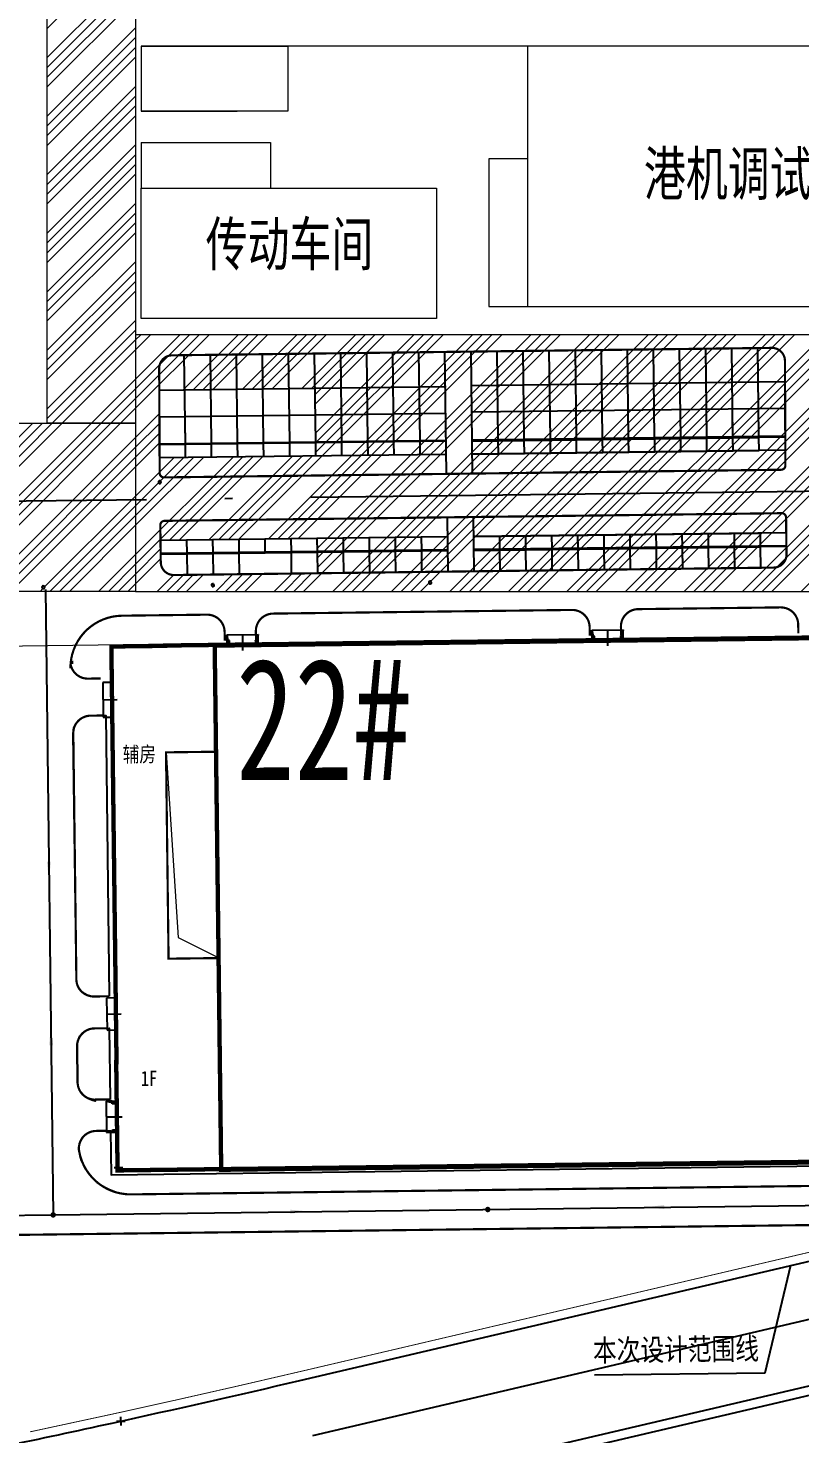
# Model space of a CAD drawing. Extents: x 60102 to 11003895, y 103457 to 3214550.
# Drawn here: x 9948117 to 10125695, y 2509870 to 2833474 of the extents above; entities that cross this region are included whole.
import ezdxf
from ezdxf.enums import TextEntityAlignment as Align

# ---------------------------------------------------------------- set-up
doc = ezdxf.new("R2010")
doc.units = 0
doc.header["$LTSCALE"] = 10
doc.linetypes.add('DASH', pattern=[0.35, 0.25, -0.1])
doc.linetypes.add('DOTE', pattern=[2.42, 2, -0.2, 0.02, -0.2])
doc.layers.get('0').update_dxf_attribs({"linetype": 'CONTINUOUS', "lineweight": 0})
for name, color, linetype in [('01', 7, 'CONTINUOUS'), ('DIM_COOR', 3, 'CONTINUOUS'), ('GROUND', 2, 'CONTINUOUS'), ('jianzhulunkuox', 255, 'CONTINUOUS'), ('PUB_DIM', 3, 'CONTINUOUS'), ('STAIR', 2, 'CONTINUOUS'), ('WALL', 255, 'CONTINUOUS'), ('WINDOW', 2, 'CONTINUOUS'), ('ZW-道路-缘石', 7, 'CONTINUOUS'), ('ZW-道路-边线', 7, 'CONTINUOUS'), ('其它标注', 7, 'CONTINUOUS'), ('围墙', 6, 'FENCELINE2'), ('填充', 8, 'CONTINUOUS'), ('本原设计坡度坡长', 141, 'CONTINUOUS'), ('本院设计厂区道路', 161, 'CONTINUOUS'), ('本院设计厂区道路中心', 2, 'DOTE'), ('本院设计标高', 31, 'CONTINUOUS'), ('绿化系统', 3, 'CONTINUOUS')]:
    doc.layers.add(name, color=color, linetype=linetype)
doc.layers.add('建筑', color=43, linetype='CONTINUOUS', lineweight=0)
doc.styles.add('-宋体', font='')
doc.styles.get("Standard").update_dxf_attribs({"font": 'isocp.shx', "width": 0.707, "height": 10, "bigfont": 'intecad.shx'})
doc.styles.get('-宋体').set_extended_font_data('SimSun')
doc.linetypes.add('FENCELINE2', pattern='A,0.25,-0.1,[132,ltypeshp.shx,S=0.1,R=0,X=-0.1,Y=0],-0.1,1', length=1.45)

# ---------------------------------------------------------------- blocks, each defined once
blk = doc.blocks.new('ty')
at = {"layer": '本原设计坡度坡长', "linetype": 'Continuous', "ltscale": 3, "const_width": 100, "flags": 128}
blk.add_lwpolyline([(-3727, 29), (-14925, 29)], dxfattribs=at)
at = {"layer": '本原设计坡度坡长'}
blk.add_solid([(746, 7), (-3724, 489), (-3731, -405)], dxfattribs=at)
blk = doc.blocks.new('道路标高')
at = {"layer": '本院设计标高', "const_width": 490}
blk.add_lwpolyline([(-113, -217, 1), (113, 217, 1)], format="xyb", close=True, dxfattribs=at)
blk = doc.blocks.new('_ARROW')
blk.add_solid([(0, 0), (-1, 0.1), (-1, -0.1)])
blk = doc.blocks.new('$DorLib2D$00000126')
at = {"color": 0, "linetype": 'Continuous'}
for p, q in [((-0.532, 0.5), (-0.532, 0.9)), ((0.532, 0.9), (0.532, 0.5))]:
    blk.add_line(p, q, dxfattribs=at)
at = {"color": 0, "linetype": 'DASH'}
for p, q in [((-0.532, 0.9), (0.532, 0.9)), ((-0.532, 0.5), (0.532, 0.5))]:
    blk.add_line(p, q, dxfattribs=at)

msp = doc.modelspace()

# ---------------------------------------------------------------- hatches: boundary and pattern name
at = {"layer": '01', "lineweight": 0}
h = msp.add_hatch(dxfattribs=at)
h.set_pattern_fill('ANSI34', color=3, scale=500, style=0)
h.paths.add_polyline_path([(9972825.285, 2762877.517), (9972825.285, 2863519.617), (9952513.237, 2863519.617), (9952513.237, 2742539.867), (9972825.285, 2742539.867)])
h = msp.add_hatch(dxfattribs=at)
h.set_pattern_fill('ANSI34', color=3, scale=500, style=0)
h.paths.add_polyline_path([(9972825.285, 2703805.901), (10321181.142, 2703805.901), (10321181.142, 2729288.152), (9972825.285, 2724965.739), (9972825.285, 2703805.901)])
h.paths.add_polyline_path([(9972825.285, 2742539.867), (9972825.285, 2724965.739), (10321181.142, 2729288.152), (10321181.142, 2762877.517), (9972825.285, 2762877.517)])
h.paths.add_polyline_path([(9990481.447, 2704966.208, -1), (9990764.949, 2705525.678, -1), (9990481.447, 2704966.208)], flags=16)
h.paths.add_polyline_path([(10008671.975, 2707909.179), (9996672.899, 2707760.294), (9990673.361, 2707685.851), (9984673.823, 2707611.409), (9981674.054, 2707574.187, -0.4142135624), (9978637.063, 2710536.735), (9978614.73, 2712336.597), (9978612.249, 2712536.581), (9978575.028, 2715536.35), (9984574.566, 2715610.793), (9990574.104, 2715685.235), (9996573.642, 2715759.678), (10002573.181, 2715834.12), (10008572.719, 2715908.563), (10014572.257, 2715983.005), (10014609.478, 2712983.236), (10008609.94, 2712908.794), (10002610.402, 2712834.351), (9996610.864, 2712759.909), (9990611.325, 2712685.466), (9984611.787, 2712611.024), (9978612.249, 2712536.581), (9978614.73, 2712336.597), (9984614.269, 2712411.039), (9990613.807, 2712485.482), (9996613.345, 2712559.924), (10008612.421, 2712708.809), (10014611.96, 2712783.252), (10014671.514, 2707983.621), (10008671.975, 2707909.179)], flags=16)
h.paths.add_polyline_path([(9978263.752, 2728682.571, -1), (9978547.253, 2729242.041, -1), (9978263.752, 2728682.571)], flags=16)
h.paths.add_polyline_path([(9978299.47, 2750042.066), (9984146.441, 2750114.615), (9990145.979, 2750189.058), (9996145.517, 2750263.5), (10002145.056, 2750337.943), (10008144.594, 2750412.386), (10014144.132, 2750486.828), (10014219.675, 2744398.639), (10014296.82, 2738181.297), (10008297.281, 2738106.854), (10002297.743, 2738032.412), (9996298.205, 2737957.969), (9990298.667, 2737883.527), (9984299.129, 2737809.084), (9978353.372, 2737735.309), (9978354.248, 2737535.304), (9984301.61, 2737609.1), (9990301.148, 2737683.542), (9996300.686, 2737757.985), (10002300.225, 2737832.427), (10008299.763, 2737906.87), (10014299.301, 2737981.312), (10014336.522, 2734981.543), (10008336.984, 2734907.101), (10002337.446, 2734832.658), (9996337.908, 2734758.215), (9990338.37, 2734683.773), (9984338.831, 2734609.33), (9978367.388, 2734535.237), (9978354.248, 2737535.304), (9978353.372, 2737735.309), (9978326.138, 2743953.271)], flags=16)
h = msp.add_hatch(dxfattribs=at)
h.set_pattern_fill('ANSI34', color=3, scale=500, style=0)
h.paths.add_polyline_path([(9863176.952, 2706055.333), (9863116.605, 2710874.881), (9869116.129, 2710950.437), (9875115.654, 2711025.993), (9881115.178, 2711101.549), (9887114.702, 2711177.105), (9893114.226, 2711252.662), (9899113.751, 2711328.218), (9905113.275, 2711403.774), (9911112.799, 2711479.33), (9917112.323, 2711554.886), (9923111.848, 2711630.442), (9929617.962, 2711712.378), (9929615.48, 2711912.363), (9923109.344, 2711830.427), (9917109.819, 2711754.87), (9911110.295, 2711679.314), (9905110.771, 2711603.758), (9899111.247, 2711528.202), (9893111.722, 2711452.646), (9887112.198, 2711377.09), (9881112.674, 2711301.534), (9875113.149, 2711225.977), (9869113.625, 2711150.421), (9863114.101, 2711074.865), (9863076.54, 2714074.63), (9869076.064, 2714150.186), (9875075.589, 2714225.742), (9881075.113, 2714301.298), (9887074.637, 2714376.855), (9893074.161, 2714452.411), (9899073.686, 2714527.967), (9905073.21, 2714603.523), (9911072.734, 2714679.079), (9917072.258, 2714754.635), (9923071.783, 2714830.191), (9929578.259, 2714912.132), (9929615.48, 2711912.363), (9929617.962, 2711712.378), (9929640.838, 2709868.743, -0.4142666349), (9926677.746, 2706831.746), (9923172.47, 2706788.888), (9917172.918, 2706715.532), (9911173.367, 2706642.177), (9905173.815, 2706568.821), (9899174.263, 2706495.466), (9893174.711, 2706422.11), (9887175.159, 2706348.755), (9881175.607, 2706275.4), (9875176.056, 2706202.044), (9869176.504, 2706128.689), (9863176.952, 2706055.333), (9679201.619, 2703805.901), (9859390.567, 2703805.901, -0.562750894), (9859845.901, 2704088.93, -0.2854662658), (9860017.733, 2703805.901), (9952106.801, 2703805.901), (9972825.285, 2703805.901), (9972825.285, 2724965.739), (9972825.285, 2742539.867), (9952513.237, 2742539.867), (9566169.401, 2742539.867), (9566169.401, 2703805.901), (9679201.619, 2703805.901), (9863176.952, 2706055.333)])
h.paths.add_polyline_path([(9951475.937, 2704489.296, -1), (9951759.439, 2705048.766, -1), (9951475.937, 2704489.296)], flags=16)
h.paths.add_polyline_path([(9909558.662, 2704140.755, -1), (9909842.164, 2704700.225, -1), (9909558.662, 2704140.755)], flags=16)
h.paths.add_polyline_path([(9929267.123, 2728083.498, -1), (9929550.625, 2728642.968, -1), (9929267.123, 2728083.498)], flags=16)
h.paths.add_polyline_path([(9929375.698, 2733865.223), (9922844.867, 2733785.4), (9916845.315, 2733712.071), (9910845.763, 2733638.742), (9904846.211, 2733565.413), (9898846.659, 2733492.085), (9892847.107, 2733418.756), (9886847.555, 2733345.427), (9880848.003, 2733272.098), (9874848.451, 2733198.769), (9868848.899, 2733125.44), (9862849.347, 2733052.111), (9862812.126, 2736051.88), (9862750.091, 2741051.496), (9868749.643, 2741124.825), (9874749.195, 2741198.153), (9880748.747, 2741271.482), (9886748.299, 2741344.811), (9892747.851, 2741418.14), (9898747.402, 2741491.469), (9904746.954, 2741564.798), (9910746.506, 2741638.127), (9916746.058, 2741711.456), (9922745.61, 2741784.785), (9926244.313, 2741827.547, -0.4142135354), (9929280.743, 2738864.449), (9929318.725, 2736864.75)], flags=16)
at = {"layer": '填充'}
h = msp.add_hatch(dxfattribs=at)
h.set_pattern_fill('ANSI31', color=0, scale=800, angle=0.7077561, style=0)
h.set_pattern_definition([(45.707756, (10552481.95, 2401621.62), (-71.578727, 69.83184), [])])
h.paths.add_polyline_path([(9994429.037, 2692478.673), (9993829.082, 2692471.262), (9993840.2, 2691571.33), (9993842.052, 2691421.342), (9994442.007, 2691428.753)])
h.paths.add_polyline_path([(10001028.533, 2692560.199), (10000428.579, 2692552.787), (10000441.549, 2691502.867), (10001041.503, 2691510.279)])
h = msp.add_hatch(dxfattribs=at)
h.set_pattern_fill('ANSI31', color=0, scale=800, angle=0.7077561, style=0)
h.set_pattern_definition([(45.707756, (10636475.54, 2402659.22), (-71.578727, 69.83184), [])])
h.paths.add_polyline_path([(10078422.628, 2693516.271), (10077822.674, 2693508.86), (10077833.791, 2692608.929), (10077835.644, 2692458.94), (10078435.598, 2692466.352)])
h.paths.add_polyline_path([(10085022.125, 2693597.797), (10084422.17, 2693590.386), (10084435.14, 2692540.466), (10085035.094, 2692547.877)])
h = msp.add_hatch(dxfattribs=at)
h.set_pattern_fill('ANSI31', color=0, scale=800, angle=-89.2922439, style=0)
h.set_pattern_definition([(225.707756, (10272007.91, 2035149.72), (-71.578727, 69.83184), [])])
h.paths.add_polyline_path([(9967454.127, 2585847.334), (9967446.716, 2586447.288), (9968346.647, 2586458.405), (9968496.636, 2586460.258), (9968504.047, 2585860.304)])
h.paths.add_polyline_path([(9967535.653, 2579247.838), (9967528.242, 2579847.792), (9968578.161, 2579860.762), (9968585.573, 2579260.808)])

# ---------------------------------------------------------------- linework, layer by layer
at = {"layer": '01', "lineweight": 0}
for p, q in [((10342830.49, 2829355.219), (9974097.04, 2829355.219)), ((9974097.04, 2829355.219), (9974097.04, 2814355.219)), ((9974097.04, 2829355.219), (9974097.04, 2829355.219)), ((9974097.04, 2829355.219), (10007874.869, 2829355.219)), ((9974097.04, 2829355.219), (9974097.04, 2814355.219)), ((10007874.869, 2829355.219), (10007874.869, 2814355.219)), ((10063097.04, 2803407.378), (10063097.04, 2829355.219)), ((10007874.869, 2814355.219), (9974097.04, 2814355.219)), ((9974097.04, 2814355.219), (9996194.821, 2814355.219)), ((9974097.04, 2807146.525), (9974097.04, 2796646.525)), ((9974097.04, 2807146.525), (10003923.165, 2807146.525)), ((10003923.165, 2807146.525), (10003923.165, 2796646.525)), ((10063097.04, 2803407.378), (10054097.04, 2803407.378)), ((10054097.04, 2803407.378), (10054097.04, 2769377.639)), ((10063097.04, 2769377.639), (10063097.04, 2803407.378)), ((9974097.04, 2766646.525), (9974097.04, 2796646.525)), ((9974097.04, 2796646.525), (10042097.04, 2796646.525)), ((10042097.04, 2796646.525), (10042097.04, 2766646.525)), ((10054097.04, 2769377.639), (10063097.04, 2769377.639)), ((10054097.04, 2769377.639), (10063097.04, 2769377.639)), ((10063097.04, 2769377.639), (10335867.951, 2769377.639)), ((10042097.04, 2766646.525), (9974097.04, 2766646.525))]:
    msp.add_line(p, q, dxfattribs=at)
at = {"layer": '01', "color": 0, "lineweight": 0}
for points in [[(9952513.237, 2863519.617), (9972825.285, 2863519.617), (9972825.285, 2742539.867), (9952513.237, 2742539.867)], [(9972825.285, 2703805.901), (10321181.142, 2703805.901), (10321181.142, 2762877.517), (9972825.285, 2762877.517)], [(9566169.401, 2742539.867), (9972825.285, 2742539.867), (9972825.285, 2703805.901), (9566169.401, 2703805.901)]]:
    msp.add_lwpolyline(points, close=True, dxfattribs=at)
at = {"layer": 'DIM_COOR', "color": 0, "linetype": 'Continuous'}
for p, q in [((9967925.154, 2571191.993), (9969925, 2571216.807)), ((9968937.484, 2570204.477), (9968912.67, 2572204.323))]:
    msp.add_line(p, q, dxfattribs=at)
at = {"layer": 'DIM_COOR', "color": 0}
for p, q in [((9968479.733, 2512795.034), (9970479.579, 2512819.848)), ((9969492.063, 2511807.518), (9969467.249, 2513807.364))]:
    msp.add_line(p, q, dxfattribs=at)
at = {"layer": 'GROUND', "color": 0}
for p, q in [((9993812.405, 2693821.159), (10001011.803, 2693910.095)), ((9993812.405, 2693821.159), (9994104.921, 2692474.669)), ((9993829.08, 2692471.262), (9993812.405, 2693821.159)), ((10001011.803, 2693910.095), (10000752.638, 2692556.791)), ((10001028.479, 2692560.198), (10001011.803, 2693910.095)), ((10077805.996, 2694858.757), (10085005.395, 2694947.693)), ((10077805.996, 2694858.757), (10078098.513, 2693512.268)), ((10077822.672, 2693508.86), (10077805.996, 2694858.757)), ((10085005.395, 2694947.693), (10084746.229, 2693594.389)), ((10085022.07, 2693597.796), (10085005.395, 2694947.693)), ((9967375.865, 2682853.639), (9965276.025, 2682827.699)), ((9965276.025, 2682827.699), (9965374.844, 2674828.309)), ((9965374.844, 2674828.309), (9967474.683, 2674854.249)), ((9968279.275, 2610209.383), (9966179.435, 2610183.443)), ((9966179.435, 2610183.443), (9966270.225, 2602834.004)), ((9966270.225, 2602834.004), (9968370.065, 2602859.944)), ((9967446.716, 2586447.29), (9966096.819, 2586430.615)), ((9966096.819, 2586430.615), (9966185.755, 2579231.216)), ((9966096.819, 2586430.615), (9967450.123, 2586171.449)), ((9966185.755, 2579231.216), (9967532.245, 2579523.733)), ((9967535.652, 2579247.892), (9966185.755, 2579231.216))]:
    msp.add_line(p, q, dxfattribs=at)
at = {"layer": 'jianzhulunkuox', "ltscale": 100, "const_width": 1000, "flags": 128}
msp.add_lwpolyline([(9991050.277, 2691336.566), (10327167.782, 2695508.445), (10328314.235, 2622667.333), (10232471.547, 2621483.36), (10232768.004, 2597485.191), (10148774.413, 2596447.592), (10148679.046, 2572594.595), (9992540.959, 2570665.774), (9991050.277, 2691336.566)], dxfattribs=at)
at = {"layer": 'PUB_DIM', "color": 0}
for points in [[(9997412.104, 2693865.627), (9997456.995, 2690231.696)], [(10081405.695, 2694903.225), (10081450.586, 2691269.294)], [(9965324.906, 2678870.803), (9968588.865, 2678911.124)], [(9966224.83, 2606508.723), (9969488.789, 2606549.044)], [(9966141.287, 2582830.915), (9969775.218, 2582875.806)]]:
    msp.add_lwpolyline(points, dxfattribs=at)
at = {"layer": 'STAIR', "color": 0}
for points in [[(10084431.435, 2692840.443), (10078431.892, 2692766.329), (10078435.598, 2692466.352), (10084435.14, 2692540.466)], [(10000437.843, 2691802.845), (9994438.301, 2691728.73), (9994442.007, 2691428.753), (10000441.549, 2691502.867)]]:
    msp.add_lwpolyline(points, close=True, dxfattribs=at)
at = {"layer": 'WALL', "color": 0}
for p, q in [((9994429.037, 2692478.673), (9993829.082, 2692471.262)), ((9993829.082, 2692471.262), (9993842.052, 2691421.342)), ((9994442.007, 2691428.753), (9994429.037, 2692478.673)), ((10001028.533, 2692560.199), (10000428.579, 2692552.787)), ((10000428.579, 2692552.787), (10000441.549, 2691502.867)), ((10001041.503, 2691510.279), (10001028.533, 2692560.199)), ((10078422.628, 2693516.271), (10077822.674, 2693508.86)), ((10077822.674, 2693508.86), (10077835.644, 2692458.94)), ((10078435.598, 2692466.352), (10078422.628, 2693516.271)), ((10078435.598, 2692466.352), (10078438.563, 2692226.37)), ((10085022.125, 2693597.797), (10084422.17, 2693590.386)), ((10084422.17, 2693590.386), (10084435.14, 2692540.466)), ((10084435.14, 2692540.466), (10084438.105, 2692300.484)), ((10085035.094, 2692547.877), (10085022.125, 2693597.797)), ((9994442.007, 2691428.753), (9994444.971, 2691188.772)), ((10000441.549, 2691502.867), (10000444.513, 2691262.886)), ((9967446.716, 2586447.288), (9968496.636, 2586460.258)), ((9967454.127, 2585847.334), (9967446.716, 2586447.288)), ((9968504.047, 2585860.304), (9967454.127, 2585847.334)), ((9967528.242, 2579847.792), (9968578.161, 2579860.762)), ((9967535.653, 2579247.838), (9967528.242, 2579847.792)), ((9968585.573, 2579260.808), (9967535.653, 2579247.838))]:
    msp.add_line(p, q, dxfattribs=at)
at = {"layer": 'ZW-道路-缘石', "color": 0, "linetype": 'Continuous'}
msp.add_line((10013626.753, 2509495.709), (10352650.034, 2588961.881), dxfattribs=at)
at = {"layer": 'ZW-道路-缘石', "color": 0, "linetype": 'Continuous', "flags": 128}
msp.add_lwpolyline([(10347406.453, 2572326.243), (10017049.932, 2494891.537, -0.0079771607), (9923285.544, 2474485.767), (9577152.457, 2404921.683, 0.0031577473), (9552510.634, 2399807.175, 0.0031577473)], format="xyb", dxfattribs=at)
at = {"layer": 'ZW-道路-边线', "color": 0}
for p, q in [((10010659.997, 2522152.658), (10349683.278, 2601618.831)), ((10017506.356, 2492944.314), (10347862.877, 2570379.02))]:
    msp.add_line(p, q, dxfattribs=at)
for start, end in [(282.340423327, 283.191827145), (281.363634925, 282.340423327)]:
    msp.add_arc((9330702.379, 5423028.024), 2979500, start, end, dxfattribs=at)
at = {"layer": '其它标注', "color": 0, "ltscale": 3, "flags": 128}
msp.add_lwpolyline([(10123504.86, 2548603.199), (10117670.315, 2523879.142), (10078413.137, 2523392.037)], dxfattribs=at)
at = {"layer": '围墙', "color": 0, "ltscale": 8000, "const_width": 200, "elevation": 0, "flags": 128}
msp.add_lwpolyline([(9948581.63, 2510343.441), (9967912.631, 2514511.333, 0.0036410288), (10010203.912, 2524099.96), (10025882.572, 2527774.997), (10093753.696, 2543683.812), (10221729.992, 2573681.122), (10348936.248, 2603497.936), (10351204.432, 2604816.371), (10347814.603, 2702978.796)], format="xyb", dxfattribs=at)
at = {"layer": '围墙', "color": 0, "ltscale": 8000, "extrusion": (1.57759e-08, 5.44788e-10, 1), "const_width": 200, "elevation": 0.152, "flags": 128}
msp.add_lwpolyline([(9542451.662, 2668293.914), (9542451.662, 2668293.914), (9545925.415, 2626566.828), (9546762.364, 2616513.306), (9556555.997, 2556126.038), (9567148.491, 2428887.875), (9589893.732, 2414905.127), (9919272.218, 2481101.956, 0.002675575), (9950479.358, 2487547.737, 0.002675575)], format="xyb", dxfattribs=at)
at = {"layer": '建筑', "color": 0, "ltscale": 3}
for p, q in [((9937042.296, 2691158.06, 0), (9981577.591, 2691710.656, 0)), ((9967263.262, 2691433.036), (9967711.577, 2655302.035)), ((9980432.39, 2619260.195), (9980432.39, 2619260.195))]:
    msp.add_line(p, q, dxfattribs=at)
at = {"layer": '建筑', "color": 0}
msp.add_line((9979845.653, 2666756.572), (9991594.756, 2666901.712), dxfattribs=at)
at = {"layer": '建筑', "color": 0, "const_width": 1000}
msp.add_lwpolyline([(9967273.709, 2691123.137), (9979642.765, 2691275.936), (9979641.901, 2691345.931), (10327655.347, 2695645.046), (10328554.97, 2622820.603), (10232712.283, 2621636.629), (10233008.739, 2597638.46), (10149015.148, 2596600.862), (10149309.752, 2572752.681), (9968693.532, 2570521.474), (9968386.082, 2595409.575), (9968386.082, 2595409.575), (9968456.077, 2595410.44)], close=True, dxfattribs=at)
at = {"layer": '建筑', "color": 0}
for points in [[(9992781.695, 2570819.043), (9991291.012, 2691489.836)], [(9979845.653, 2666756.572), (9980432.39, 2619260.195), (9992181.493, 2619405.336)], [(9979845.653, 2666756.572), (9982628.598, 2624104.16), (9992181.493, 2619405.336)]]:
    msp.add_lwpolyline(points, dxfattribs=at)
at = {"layer": '建筑', "color": 0, "ltscale": 3, "const_width": 500, "flags": 128}
msp.add_lwpolyline([(9979845.653, 2666756.572), (9991594.756, 2666901.712), (9992181.493, 2619405.336), (9980432.39, 2619260.195)], close=True, dxfattribs=at)
at = {"layer": '本院设计厂区道路', "color": 0, "ltscale": 9000}
for p, q in [((9984299.129, 2737809.084, 0), (9984046.298, 2758185.404, 0)), ((9990298.667, 2737883.527, 0), (9990045.837, 2758259.847, 0)), ((9996298.205, 2737957.969, 0), (9996045.375, 2758334.289, 0)), ((10002297.743, 2738032.412, 0), (10002044.913, 2758408.732, 0)), ((10008297.281, 2738106.854, 0), (10008044.451, 2758483.174, 0)), ((10014296.82, 2738181.297, 0), (10014043.989, 2758557.617, 0)), ((10020296.358, 2738255.739, 0), (10020043.528, 2758632.06, 0)), ((10026295.896, 2738330.182, 0), (10026043.066, 2758706.502, 0)), ((10032295.434, 2738404.624, 0), (10032042.604, 2758780.945, 0)), ((10038294.972, 2738479.067, 0), (10038042.142, 2758855.387, 0)), ((10056285.303, 2738702.292, 0), (10056032.473, 2759078.612, 0)), ((10062284.841, 2738776.734, 0), (10062032.011, 2759153.054, 0)), ((10068284.379, 2738851.177, 0), (10068031.549, 2759227.497, 0)), ((10074283.918, 2738925.619, 0), (10074031.087, 2759301.939, 0)), ((10080283.456, 2739000.062, 0), (10080030.626, 2759376.382, 0)), ((10086282.994, 2739074.504, 0), (10086030.164, 2759450.824, 0)), ((10092282.532, 2739148.947, 0), (10092029.702, 2759525.267, 0)), ((10098282.07, 2739223.389, 0), (10098029.24, 2759599.709, 0)), ((10104281.609, 2739297.832, 0), (10104028.778, 2759674.152, 0)), ((10110281.147, 2739372.274, 0), (10110028.316, 2759748.595, 0)), ((10116280.685, 2739446.717, 0), (10116027.855, 2759823.037, 0)), ((10044292.85, 2750860.915, 0), (9978302.072, 2750042.098, 0)), ((10122283.019, 2752028.635, 0), (10050289.907, 2751135.342, 0)), ((10044292.85, 2744771.788, 0), (9978302.072, 2743952.972, 0)), ((10122283.019, 2745939.509, 0), (10050289.907, 2745046.216, 0)), ((10110281.147, 2739372.274, 0), (10110221.593, 2744171.905, 0)), ((9984299.129, 2737809.084, 0), (9984239.575, 2742608.715, 0)), ((10044290.369, 2738553.458, 0), (9978299.591, 2737734.642, 0)), ((10044292.85, 2738353.473, 0), (9978302.072, 2737534.657, 0)), ((9996337.908, 2734758.215, 0), (9996300.686, 2737757.985, 0)), ((10002337.446, 2734832.658, 0), (10002300.225, 2737832.427, 0)), ((10008336.984, 2734907.101, 0), (10008299.763, 2737906.87, 0)), ((10014336.522, 2734981.543, 0), (10014299.301, 2737981.312, 0)), ((10020336.06, 2735055.986, 0), (10020298.839, 2738055.755, 0)), ((10026335.599, 2735130.428, 0), (10026298.377, 2738130.197, 0)), ((10032335.137, 2735204.871, 0), (10032297.915, 2738204.64, 0)), ((10038334.675, 2735279.313, 0), (10038297.454, 2738279.082, 0)), ((10122283.019, 2739521.194, 0), (10050289.907, 2738627.9, 0)), ((10050289.907, 2738627.9, 0), (10116280.685, 2739446.717, 0)), ((10122285.537, 2739321.21, 0), (10050292.388, 2738427.916, 0)), ((10050292.388, 2738427.916, 0), (10116283.166, 2739246.732, 0)), ((10056325.006, 2735502.538, 0), (10056287.785, 2738502.307, 0)), ((10062324.544, 2735576.98, 0), (10062287.323, 2738576.749, 0)), ((10068324.082, 2735651.423, 0), (10068286.861, 2738651.192, 0)), ((10074323.62, 2735725.865, 0), (10074286.399, 2738725.635, 0)), ((10080323.159, 2735800.308, 0), (10080285.937, 2738800.077, 0)), ((10086322.697, 2735874.75, 0), (10086285.475, 2738874.52, 0)), ((10092322.235, 2735949.193, 0), (10092285.014, 2738948.962, 0)), ((10098321.773, 2736023.635, 0), (10098284.552, 2739023.405, 0)), ((10104321.311, 2736098.078, 0), (10104284.09, 2739097.847, 0)), ((10110320.849, 2736172.521, 0), (10110283.628, 2739172.29, 0)), ((10116320.388, 2736246.963, 0), (10116283.166, 2739246.732, 0)), ((10044330.071, 2735353.704, 0), (9978339.293, 2734534.888, 0)), ((9984338.831, 2734609.33, 0), (9984301.61, 2737609.1, 0)), ((9990338.37, 2734683.773, 0), (9990301.148, 2737683.542, 0)), ((10122323.301, 2736321.447, 0), (10050329.609, 2735428.147, 0)), ((10050329.609, 2735428.147, 0), (10116320.388, 2736246.963, 0)), ((10044565.806, 2716355.167, 0), (9978575.028, 2715536.35, 0)), ((9984574.566, 2715610.793, 0), (9984611.787, 2712611.024, 0)), ((9990574.104, 2715685.235, 0), (9990611.325, 2712685.466, 0)), ((9996573.642, 2715759.678, 0), (9996610.864, 2712759.909, 0)), ((10002573.181, 2715834.12, 0), (10002610.402, 2712834.351, 0)), ((10008572.719, 2715908.563, 0), (10008609.94, 2712908.794, 0)), ((10014572.257, 2715983.005, 0), (10014609.478, 2712983.236, 0)), ((10020571.795, 2716057.448, 0), (10020609.016, 2713057.679, 0)), ((10026571.333, 2716131.891, 0), (10026608.554, 2713132.121, 0)), ((10032570.871, 2716206.333, 0), (10032608.093, 2713206.564, 0)), ((10038570.41, 2716280.776, 0), (10038607.631, 2713281.006, 0)), ((10122559.036, 2717322.91, 0), (10050565.344, 2716429.609, 0)), ((10050565.344, 2716429.609, 0), (10116556.122, 2717248.425, 0)), ((10056560.74, 2716504, 0), (10056597.962, 2713504.231, 0)), ((10062560.279, 2716578.443, 0), (10062597.5, 2713578.674, 0)), ((10068559.817, 2716652.885, 0), (10068597.038, 2713653.116, 0)), ((10074559.355, 2716727.328, 0), (10074596.576, 2713727.559, 0)), ((10080558.893, 2716801.77, 0), (10080596.114, 2713802.001, 0)), ((10086558.431, 2716876.213, 0), (10086595.653, 2713876.444, 0)), ((10092557.97, 2716950.655, 0), (10092595.191, 2713950.886, 0)), ((10098557.508, 2717025.098, 0), (10098594.729, 2714025.329, 0)), ((10104557.046, 2717099.54, 0), (10104594.267, 2714099.771, 0)), ((10110556.584, 2717173.983, 0), (10110593.805, 2714174.214, 0)), ((10116556.122, 2717248.425, 0), (10116593.343, 2714248.656, 0)), ((10044603.027, 2713355.398, 0), (9978612.249, 2712536.581, 0)), ((10044605.509, 2713155.413, 0), (9978614.73, 2712336.597, 0)), ((9984614.269, 2712411.039, 0), (9984673.823, 2707611.409, 0)), ((9984614.269, 2712411.039, 0), (9984673.823, 2707611.409, 0)), ((9990613.807, 2712485.482, 0), (9990673.361, 2707685.851, 0)), ((9996613.345, 2712559.924, 0), (9996672.899, 2707760.294, 0)), ((10008612.421, 2712708.809, 0), (10008671.975, 2707909.179, 0)), ((10014611.96, 2712783.252, 0), (10014671.514, 2707983.621, 0)), ((10020611.498, 2712857.694, 0), (10020671.052, 2708058.064, 0)), ((10026611.036, 2712932.137, 0), (10026670.59, 2708132.506, 0)), ((10032610.574, 2713006.579, 0), (10032670.128, 2708206.949, 0)), ((10038610.112, 2713081.022, 0), (10038669.666, 2708281.391, 0)), ((10122595.714, 2714323.134, 0), (10050602.565, 2713429.84, 0)), ((10050602.565, 2713429.84, 0), (10116593.343, 2714248.656, 0)), ((10122598.159, 2714123.149, 0), (10050605.047, 2713229.855, 0)), ((10050605.047, 2713229.855, 0), (10116595.825, 2714048.672, 0)), ((10056600.443, 2713304.247, 0), (10056659.997, 2708504.616, 0)), ((10062599.981, 2713378.689, 0), (10062659.535, 2708579.059, 0)), ((10068599.519, 2713453.132, 0), (10068659.073, 2708653.501, 0)), ((10074599.058, 2713527.574, 0), (10074658.612, 2708727.944, 0)), ((10080598.596, 2713602.017, 0), (10080658.15, 2708802.386, 0)), ((10086598.134, 2713676.459, 0), (10086657.688, 2708876.829, 0)), ((10092597.672, 2713750.902, 0), (10092657.226, 2708951.271, 0)), ((10098597.21, 2713825.344, 0), (10098656.764, 2709025.714, 0)), ((10104596.749, 2713899.787, 0), (10104656.303, 2709100.156, 0)), ((10110596.287, 2713974.229, 0), (10110655.841, 2709174.599, 0)), ((10110596.287, 2713974.229, 0), (10110655.841, 2709174.599, 0)), ((10116595.825, 2714048.672, 0), (10116655.379, 2709249.041, 0))]:
    msp.add_line(p, q, dxfattribs=at)
at = {"layer": '本院设计厂区道路', "color": 0, "ltscale": 3}
msp.add_line((9958313.911, 2687151.541), (9958305.672, 2687815.599), dxfattribs=at)
at = {"layer": '本院设计厂区道路', "color": 0, "ltscale": 9000, "const_width": 500, "elevation": 0, "flags": 128}
for points in [[(9978277.258, 2755113.591, -0.4142135624), (9981239.806, 2758150.581)], [(10119223.37, 2759862.687, -0.4141604919), (10122260.353, 2756900.683)], [(9979395.048, 2730047.641, -0.4142135624), (9978382.718, 2731035.157)], [(10122367.358, 2732821.906, -0.4142666349), (10121379.844, 2731809.395)], [(10122516.248, 2720822.467, 0.4142666349), (10121503.915, 2721810.164)], [(9979519.119, 2720048.411, 0.4142135624), (9978531.603, 2719036.081)], [(10119657.618, 2709286.293, 0.4141604919), (10122620.172, 2712322.74)], [(9978637.063, 2710536.735, 0.4142135624), (9981674.054, 2707574.187)]]:
    msp.add_lwpolyline(points, format="xyb", dxfattribs=at)
for points in [[(9981239.806, 2758150.581), (10119223.37, 2759862.687)], [(10122367.358, 2732821.906), (10122260.353, 2756900.683)], [(9978382.718, 2731035.157), (9978277.258, 2755113.591)], [(10121379.844, 2731809.395), (9979395.048, 2730047.641)], [(10121503.915, 2721810.164), (9979519.119, 2720048.411)], [(9978531.603, 2719036.081), (9978637.063, 2710536.735)], [(10122516.248, 2720822.467), (10122620.172, 2712322.74)], [(9981674.054, 2707574.187), (10119657.618, 2709286.293)]]:
    msp.add_lwpolyline(points, dxfattribs=at)
at = {"layer": '本院设计厂区道路', "color": 0, "ltscale": 9000, "elevation": 0, "flags": 128}
for points in [[(10044385.903, 2730854.051), (10044037.538, 2758929.778)], [(10050385.441, 2730928.493), (10050037.077, 2759004.221)], [(10044509.974, 2720854.82), (10044665.063, 2708355.782)], [(10050509.512, 2720929.263), (10050664.601, 2708430.225)]]:
    msp.add_lwpolyline(points, dxfattribs=at)
at = {"layer": '本院设计厂区道路', "color": 0, "ltscale": 3, "const_width": 500, "elevation": 0, "flags": 128}
for points in [[(10077342.224, 2693583.824), (10077317.345, 2695588.882, 0.4141604908), (10073268.749, 2699538.954), (10004473.838, 2698697.812, 0.4142666358), (10000523.049, 2694648.482), (10000548.083, 2692630.959)], [(10125338.529, 2694179.364), (10125313.758, 2696175.725, 0.4141604908), (10121265.162, 2700125.797), (10088467.561, 2699724.787, 0.4142666358), (10084516.773, 2695675.458), (10084541.617, 2693673.154)], [(9993349.441, 2692481.003), (9993324.374, 2694501.281, 0.4141604909), (9989275.778, 2698451.353), (9969706.909, 2698212.088)], [(9964785.405, 2683763.415), (9961883.845, 2683727.412, -0.3714964455), (9957885.577, 2687088.167, -0.3714964455)]]:
    msp.add_lwpolyline(points, format="xyb", dxfattribs=at)
at = {"layer": '本院设计厂区道路', "color": 0, "linetype": 'Continuous', "ltscale": 3, "extrusion": (4.39002e-11, -3.53255e-09, 1), "const_width": 500, "elevation": -0.009, "flags": 128}
msp.add_lwpolyline([(9969706.909, 2698212.088, 0.4142666358), (9957854.543, 2686064.1)], format="xyb", dxfattribs=at)
at = {"layer": '本院设计厂区道路', "color": 0, "ltscale": 3, "const_width": 500, "flags": 128}
for points in [[(9962462.488, 2675202.093, 0.4142135624), (9958512.425, 2671152.773)], [(9959215.284, 2614507.263, 0.4142135624), (9963264.605, 2610557.199)], [(9963355.797, 2603207.765, 0.4142135624), (9959405.733, 2599158.444)], [(9959509.953, 2590759.093, 0.4142135624), (9963559.273, 2586809.029)], [(9966180.192, 2579641.047), (9963753.278, 2579610.934, 0.4624835839), (9959863.554, 2574917.34, 0.3675367177), (9971830.497, 2564999.97), (10132524.883, 2566993.873)]]:
    msp.add_lwpolyline(points, format="xyb", dxfattribs=at)
for points in [[(9965364.048, 2675238.096), (9962462.488, 2675202.093)], [(9958512.423, 2671152.902), (9959215.284, 2614507.263)], [(9963264.605, 2610557.199), (9966166.165, 2610593.202)], [(9963355.797, 2603207.765), (9966257.357, 2603243.767)], [(9959509.953, 2590759.093), (9959405.733, 2599158.444)], [(9966090.861, 2586840.441), (9963559.273, 2586809.029)]]:
    msp.add_lwpolyline(points, dxfattribs=at)
at = {"layer": '本院设计厂区道路', "color": 0, "linetype": 'Continuous', "ltscale": 3, "const_width": 500, "elevation": 0, "flags": 128}
for points in [[(9971942.115, 2556000.705), (10134934.037, 2558023.73)], [(9569212.906, 2551003.582), (9971942.115, 2556000.705)]]:
    msp.add_lwpolyline(points, dxfattribs=at)
at = {"layer": '本院设计厂区道路中心', "color": 0, "ltscale": 9000}
for p, q in [((9577573.408, 2720061.437), (10362571.646, 2729801.728)), ((9952101.376, 2704243.149, 0), (9953887.714, 2560276.989, 0)), ((9573656.728, 2555559.067, 0), (9953887.714, 2560276.989, 0)), ((9953887.714, 2560276.989, 0), (10134384.811, 2562516.604, 0))]:
    msp.add_line(p, q, dxfattribs=at)
at = {"layer": '绿化系统', "color": 0, "ltscale": 3, "flags": 128}
for points in [[(9966766.118, 2610600.646), (9963264.605, 2610557.199, -0.4142135623), (9959215.284, 2614507.263), (9958512.425, 2671152.773, -0.4142135624), (9962462.488, 2675202.093), (9965964.002, 2675245.54)], [(9966990.792, 2586851.607), (9963559.273, 2586809.029), (9963563.141, 2586497.319, -0.3622536841), (9959509.953, 2590759.093), (9959405.733, 2599158.442, -0.4142137106), (9963355.797, 2603207.765), (9966787.316, 2603250.341)], [(10149264.446, 2571771.93, -0.2855681903), (10147772.577, 2570276.571, 10.1861488707), (10147772.577, 2570276.571), (10135114.498, 2567309.601), (10134845.791, 2567249.861, -0.04876112), (10132524.883, 2566993.873), (9971830.497, 2564999.97, -0.3675367177), (9959863.554, 2574917.34, -0.4624835839), (9963753.278, 2579610.934), (9966855.14, 2579649.422), (9966855.14, 2579649.422), (9967080.122, 2579652.214), (9967205.931, 2569512.94)]]:
    msp.add_lwpolyline(points, format="xyb", close=True, dxfattribs=at)

# ---------------------------------------------------------------- block references
at = {"layer": 'PUB_DIM', "color": 0, "yscale": 1000, "zscale": 1000}
for p, xscale, rotation in [((9997412.104, 2693865.627), 999.9999999899658, 90.70775609557828), ((10081405.695, 2694903.225), 999.9999999899658, 90.70775609557828), ((9965324.906, 2678870.803), -999.9999999972317, 0.7077560947193096), ((9966224.815, 2606509.953), -999.9999999972317, 0.7077560947193096), ((9966141.287, 2582830.915), -999.9999999972317, 0.7077560947193096)]:
    msp.add_blockref('_ARROW', p, dxfattribs=dict(at, xscale=xscale, rotation=rotation))
at = {"layer": 'WINDOW', "color": 0, "xscale": 5999.999999999027, "yscale": 240, "zscale": 6000, "rotation": 180.7077560952867}
for p in [(9997443.26, 2691345.819), (10081436.851, 2692383.418)]:
    msp.add_blockref('$DorLib2D$00000126', p, dxfattribs=at)
at = {"layer": '本原设计坡度坡长', "color": 0, "linetype": 'Continuous'}
for p, rotation in [((9952894.201, 2637866.945, 0), 270.7008636159439), ((10012187.388, 2561033.352, 0), 0.7112450104772421)]:
    msp.add_blockref('ty', p, dxfattribs=dict(at, rotation=rotation))
at = {"layer": '本原设计坡度坡长', "color": 0, "linetype": 'Continuous', "xscale": -1}
for p, rotation in [((9953326.03, 2603064.541, 0), 270.7209203028174), ((10090749.234, 2562008.151, 0), 0.7105380317345399)]:
    msp.add_blockref('ty', p, dxfattribs=dict(at, rotation=rotation))
at = {"layer": '本院设计标高', "color": 0, "linetype": 'Continuous', "ltscale": 3, "xscale": 1.280000001799387, "zscale": 1.28, "rotation": 0.6904814691178797}
for p, yscale in [((9978405.502, 2728962.306, 0), 1.279999986290932), ((9951617.688, 2704769.031, 0), 1.279999986290932), ((9990623.198, 2705245.943, 0), 1.279999986290932), ((10040619.461, 2705857.238, 0), 1.279999986290932), ((9953887.714, 2560276.989, 0), 1.280000001192093), ((10053880.017, 2561517.697, 0), 1.280000001192093)]:
    msp.add_blockref('道路标高', p, dxfattribs=dict(at, yscale=yscale))

# ---------------------------------------------------------------- texts
at = {"layer": '01', "color": 0, "lineweight": 0, "attachment_point": 1}
for s, insert, char_height, width in [('{\\fSimSun|b0|i0|c134|p2;港机调试场}', (10089814.688, 2804979.54), 10000, 211534.4), ('{\\fSimSun|b0|i0|c134|p2;传动车间}', (9988977.97, 2788771.28), 10000, 211534.4), ('{\\fSimSun|b0|i0|c134|p2;22#}', (9995951.657, 2688389.039), 28000, 145375.5942)]:
    msp.add_mtext(s, dxfattribs=dict(at, insert=insert, char_height=char_height, width=width))
at = {"layer": '其它标注', "color": 0, "linetype": 'Continuous', "style": '-宋体', "width": 0.8}
for s, rotation, p in [('辅房', 0.71089152, (9973727.505, 2664560.88, 0)), ('1F', 0.7005097, (9975960.529, 2589967.422, 0))]:
    msp.add_text(s, height=3500, rotation=rotation, dxfattribs=at).set_placement(p, align=Align.CENTER)
msp.add_text('本次设计范围线', height=5000, rotation=0.71089152, dxfattribs=at).set_placement((10078124.2, 2526565.258, 0))

doc.saveas('drawing.dxf')
